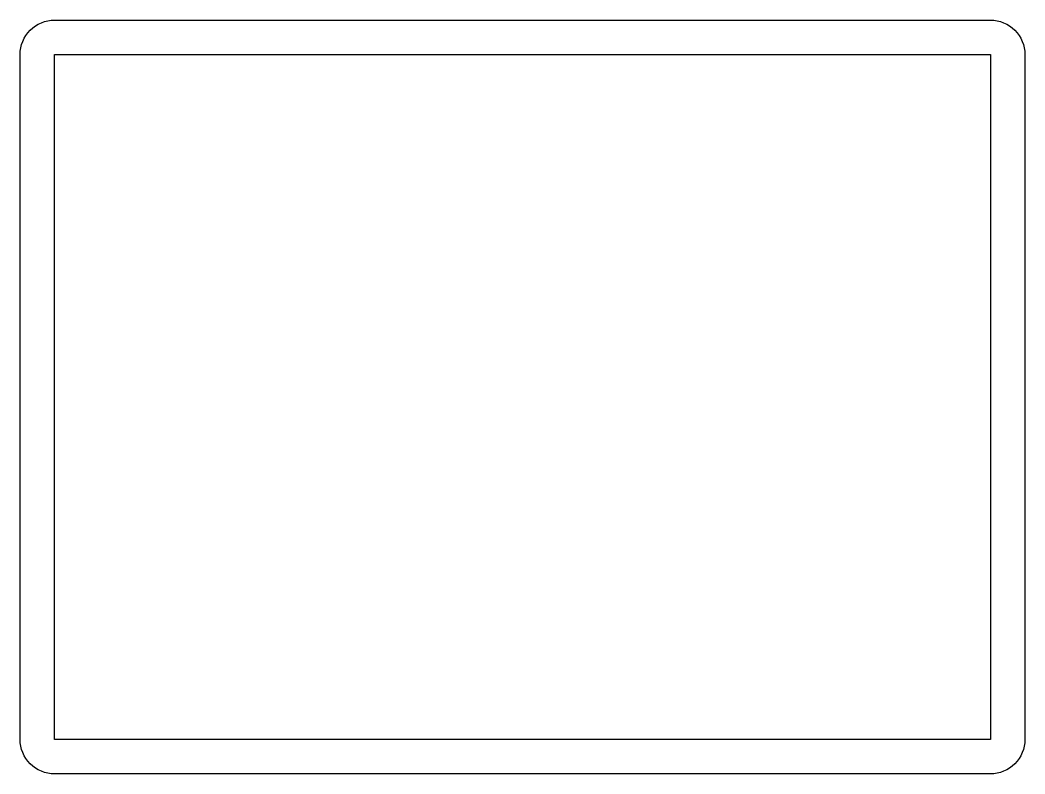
# Model space of a CAD drawing. Header units: millimetres. Extents: x -272 to 20, y -83 to 136.
import ezdxf

# ---------------------------------------------------------------- set-up
doc = ezdxf.new("R2010")
doc.units = ezdxf.units.MM
doc.layers.get('0').update_dxf_attribs({"linetype": 'CONTINUOUS'})

msp = doc.modelspace()

# ---------------------------------------------------------------- linework, layer by layer
msp.add_lwpolyline([(-262, 136), (10, 136, -0.414214), (20, 126), (20, -73, -0.414214), (10, -83), (-262, -83, -0.414214), (-272, -73), (-272, 126, -0.414214)], format="xyb", close=True)
msp.add_lwpolyline([(-262, -73), (-262, 126), (10, 126), (10, -73)], close=True)

doc.saveas('drawing.dxf')
